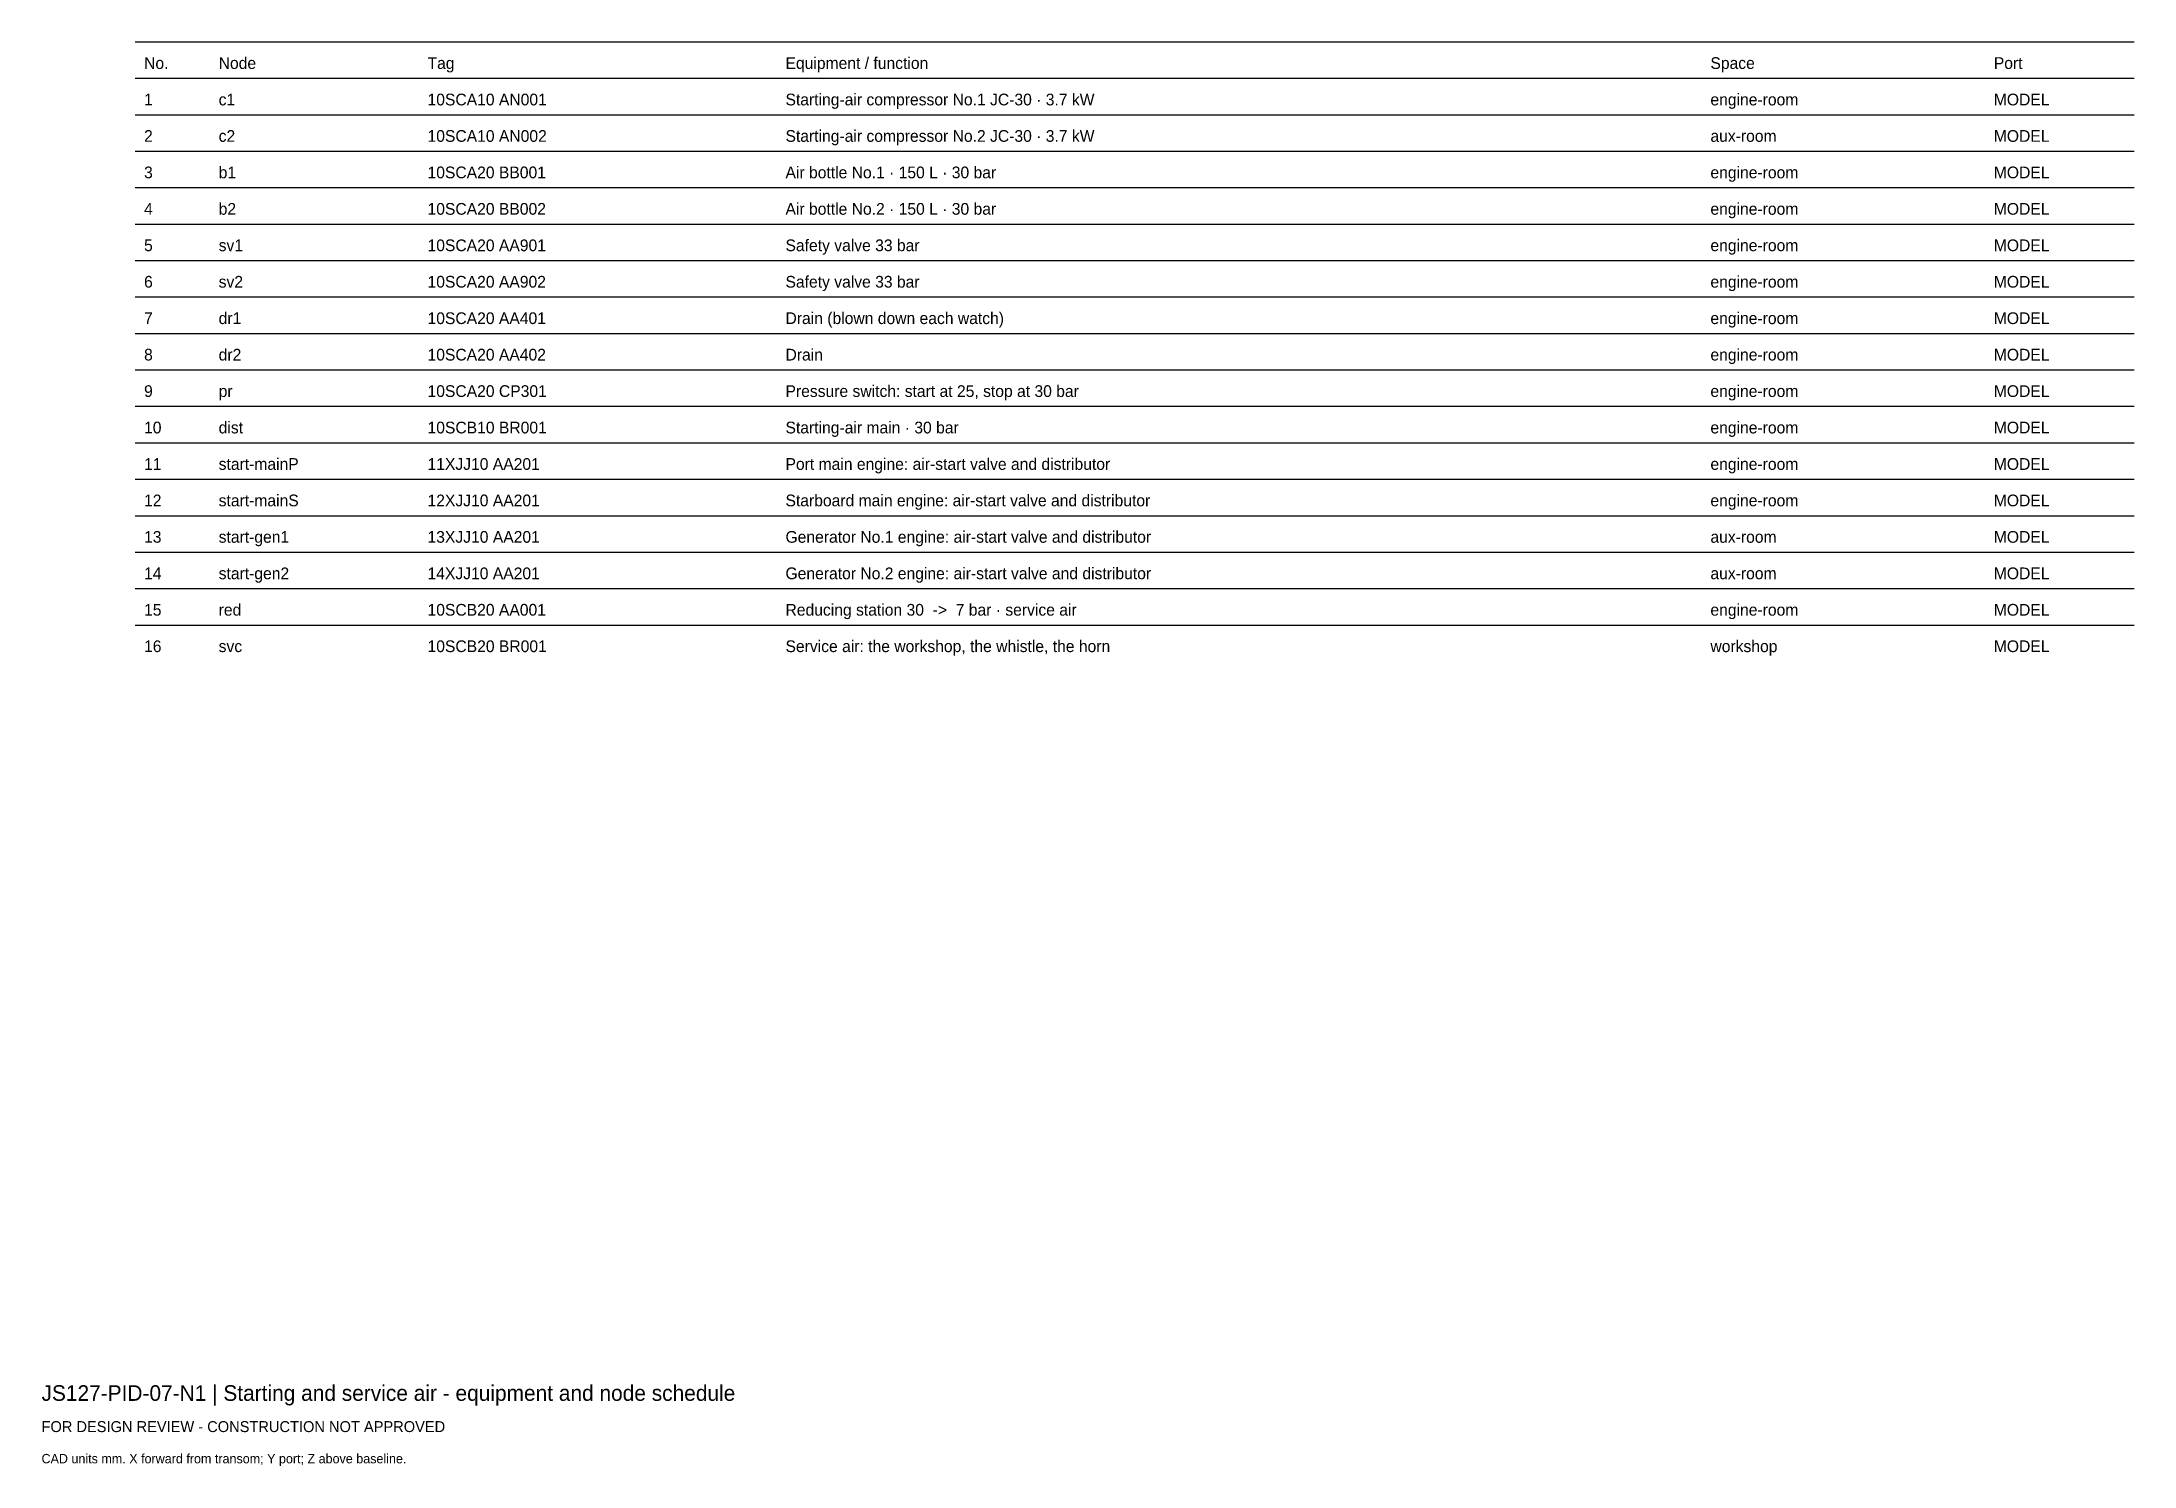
# Model space of a CAD drawing. Header units: millimetres. Extents: x 0 to 402, y -25 to 249.
import ezdxf

# ---------------------------------------------------------------- set-up
doc = ezdxf.new("R2010")
doc.units = ezdxf.units.MM
doc.layers.add('ANNOTATION', color=7, linetype='Continuous')
doc.layers.add('GEOMETRY', color=7, linetype='Continuous')

msp = doc.modelspace()

# ---------------------------------------------------------------- linework, layer by layer
at = {"layer": 'GEOMETRY'}
for p, q in [((18, 249), (402, 249)), ((18, 242), (402, 242)), ((18, 235), (402, 235)), ((18, 228), (402, 228)), ((18, 221), (402, 221)), ((18, 214), (402, 214)), ((18, 207), (402, 207)), ((18, 200), (402, 200)), ((18, 193), (402, 193)), ((18, 186), (402, 186)), ((18, 179), (402, 179)), ((18, 172), (402, 172)), ((18, 165), (402, 165)), ((18, 158), (402, 158)), ((18, 151), (402, 151)), ((18, 144), (402, 144)), ((18, 137), (402, 137))]:
    msp.add_line(p, q, dxfattribs=at)

# ---------------------------------------------------------------- texts
at = {"layer": 'ANNOTATION'}
for s, height, p in [('No.', 2.25, (19.7, 243.8)), ('Node', 2.25, (34.03, 243.8)), ('Tag', 2.25, (74.15, 243.8)), ('Equipment / function', 2.25, (142.92, 243.8)), ('Space', 2.25, (320.6, 243.8)), ('Port', 2.25, (375.04, 243.8)), ('1', 2.25, (19.7, 236.8)), ('c1', 2.25, (34.03, 236.8)), ('10SCA10 AN001', 2.25, (74.15, 236.8)), ('Starting-air compressor No.1 JC-30 · 3.7 kW', 2.25, (142.92, 236.8)), ('engine-room', 2.25, (320.6, 236.8)), ('MODEL', 2.25, (375.04, 236.8)), ('2', 2.25, (19.7, 229.8)), ('c2', 2.25, (34.03, 229.8)), ('10SCA10 AN002', 2.25, (74.15, 229.8)), ('Starting-air compressor No.2 JC-30 · 3.7 kW', 2.25, (142.92, 229.8)), ('aux-room', 2.25, (320.6, 229.8)), ('MODEL', 2.25, (375.04, 229.8)), ('b1', 2.25, (34.03, 222.8)), ('Air bottle No.1 · 150 L · 30 bar', 2.25, (142.92, 222.8)), ('engine-room', 2.25, (320.6, 222.8)), ('3', 2.25, (19.7, 222.8)), ('10SCA20 BB001', 2.25, (74.15, 222.8)), ('MODEL', 2.25, (375.04, 222.8)), ('4', 2.25, (19.7, 215.8)), ('b2', 2.25, (34.03, 215.8)), ('10SCA20 BB002', 2.25, (74.15, 215.8)), ('Air bottle No.2 · 150 L · 30 bar', 2.25, (142.92, 215.8)), ('engine-room', 2.25, (320.6, 215.8)), ('MODEL', 2.25, (375.04, 215.8)), ('5', 2.25, (19.7, 208.8)), ('sv1', 2.25, (34.03, 208.8)), ('10SCA20 AA901', 2.25, (74.15, 208.8)), ('Safety valve 33 bar', 2.25, (142.92, 208.8)), ('engine-room', 2.25, (320.6, 208.8)), ('MODEL', 2.25, (375.04, 208.8)), ('6', 2.25, (19.7, 201.8)), ('sv2', 2.25, (34.03, 201.8)), ('10SCA20 AA902', 2.25, (74.15, 201.8)), ('Safety valve 33 bar', 2.25, (142.92, 201.8)), ('engine-room', 2.25, (320.6, 201.8)), ('MODEL', 2.25, (375.04, 201.8)), ('7', 2.25, (19.7, 194.8)), ('dr1', 2.25, (34.03, 194.8)), ('10SCA20 AA401', 2.25, (74.15, 194.8)), ('Drain (blown down each watch)', 2.25, (142.92, 194.8)), ('engine-room', 2.25, (320.6, 194.8)), ('MODEL', 2.25, (375.04, 194.8)), ('8', 2.25, (19.7, 187.8)), ('dr2', 2.25, (34.03, 187.8)), ('10SCA20 AA402', 2.25, (74.15, 187.8)), ('Drain', 2.25, (142.92, 187.8)), ('engine-room', 2.25, (320.6, 187.8)), ('MODEL', 2.25, (375.04, 187.8)), ('9', 2.25, (19.7, 180.8)), ('pr', 2.25, (34.03, 180.8)), ('10SCA20 CP301', 2.25, (74.15, 180.8)), ('Pressure switch: start at 25, stop at 30 bar', 2.25, (142.92, 180.8)), ('engine-room', 2.25, (320.6, 180.8)), ('MODEL', 2.25, (375.04, 180.8)), ('10', 2.25, (19.7, 173.8)), ('dist', 2.25, (34.03, 173.8)), ('10SCB10 BR001', 2.25, (74.15, 173.8)), ('Starting-air main · 30 bar', 2.25, (142.92, 173.8)), ('engine-room', 2.25, (320.6, 173.8)), ('MODEL', 2.25, (375.04, 173.8)), ('11', 2.25, (19.7, 166.8)), ('start-mainP', 2.25, (34.03, 166.8)), ('11XJJ10 AA201', 2.25, (74.15, 166.8)), ('Port main engine: air-start valve and distributor', 2.25, (142.92, 166.8)), ('engine-room', 2.25, (320.6, 166.8)), ('MODEL', 2.25, (375.04, 166.8)), ('12', 2.25, (19.7, 159.8)), ('start-mainS', 2.25, (34.03, 159.8)), ('12XJJ10 AA201', 2.25, (74.15, 159.8)), ('Starboard main engine: air-start valve and distributor', 2.25, (142.92, 159.8)), ('engine-room', 2.25, (320.6, 159.8)), ('MODEL', 2.25, (375.04, 159.8)), ('13', 2.25, (19.7, 152.8)), ('start-gen1', 2.25, (34.03, 152.8)), ('13XJJ10 AA201', 2.25, (74.15, 152.8)), ('Generator No.1 engine: air-start valve and distributor', 2.25, (142.92, 152.8)), ('aux-room', 2.25, (320.6, 152.8)), ('MODEL', 2.25, (375.04, 152.8)), ('14', 2.25, (19.7, 145.8)), ('start-gen2', 2.25, (34.03, 145.8)), ('14XJJ10 AA201', 2.25, (74.15, 145.8)), ('Generator No.2 engine: air-start valve and distributor', 2.25, (142.92, 145.8)), ('aux-room', 2.25, (320.6, 145.8)), ('MODEL', 2.25, (375.04, 145.8)), ('15', 2.25, (19.7, 138.8)), ('red', 2.25, (34.03, 138.8)), ('10SCB20 AA001', 2.25, (74.15, 138.8)), ('Reducing station 30  ->  7 bar · service air', 2.25, (142.92, 138.8)), ('engine-room', 2.25, (320.6, 138.8)), ('MODEL', 2.25, (375.04, 138.8)), ('16', 2.25, (19.7, 131.8)), ('svc', 2.25, (34.03, 131.8)), ('10SCB20 BR001', 2.25, (74.15, 131.8)), ('Service air: the workshop, the whistle, the horn', 2.25, (142.92, 131.8)), ('workshop', 2.25, (320.6, 131.8)), ('MODEL', 2.25, (375.04, 131.8)), ('JS127-PID-07-N1 | Starting and service air - equipment and node schedule', 3, (0, -12)), ('FOR DESIGN REVIEW - CONSTRUCTION NOT APPROVED', 2.1, (0, -18)), ('CAD units mm. X forward from transom; Y port; Z above baseline.', 1.8, (0, -24))]:
    msp.add_text(s, height=height, dxfattribs=at).set_placement(p)

doc.saveas('drawing.dxf')
